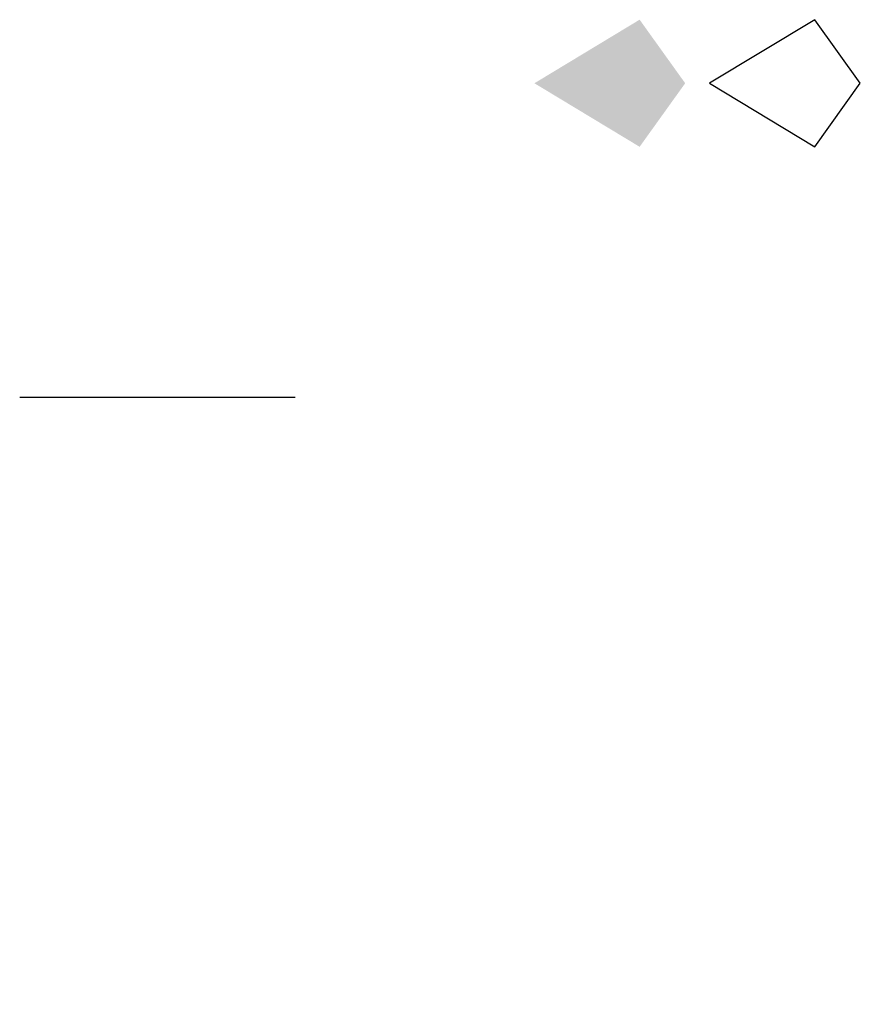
# Model space of a CAD drawing. Header units: millimetres. Extents: x 59 to 292, y 0 to 274.
import ezdxf

# ---------------------------------------------------------------- set-up
doc = ezdxf.new("R2010")
doc.units = ezdxf.units.MM
doc.header["$MEASUREMENT"] = 0

# ---------------------------------------------------------------- blocks, each defined once
blk = doc.blocks.new('A$Cec507caa')
at = {"linetype": 'Continuous', "extrusion": (0.642788, -0.766044, 1.0281e-16)}
blk.add_hatch(color=8, dxfattribs=at).paths.add_polyline_path([(-151.75, -255.85), (-113.57, -273.53), (-97.03, -255.85), (-113.57, -238.18)])
for p, q in [((-25.64, -120.41, -255.85), (-38.3, -131.04, -273.53)), ((-38.3, -131.04, -238.18), (-25.64, -120.41, -255.85)), ((-38.3, -131.04, -273.53), (-67.55, -155.58, -255.85)), ((-67.55, -155.58, -255.85), (-38.3, -131.04, -238.18))]:
    blk.add_line(p, q, dxfattribs=at)

msp = doc.modelspace()

# ---------------------------------------------------------------- linework, layer by layer
at = {"extrusion": (0, -1, 0)}
msp.add_line((58.73, 168.54, 5.36), (135.33, 168.54, 69.64), dxfattribs=at)

# ---------------------------------------------------------------- block references
msp.add_blockref('A$Cec507caa', (318.09, 171.98), dxfattribs=at)

doc.saveas('drawing.dxf')
